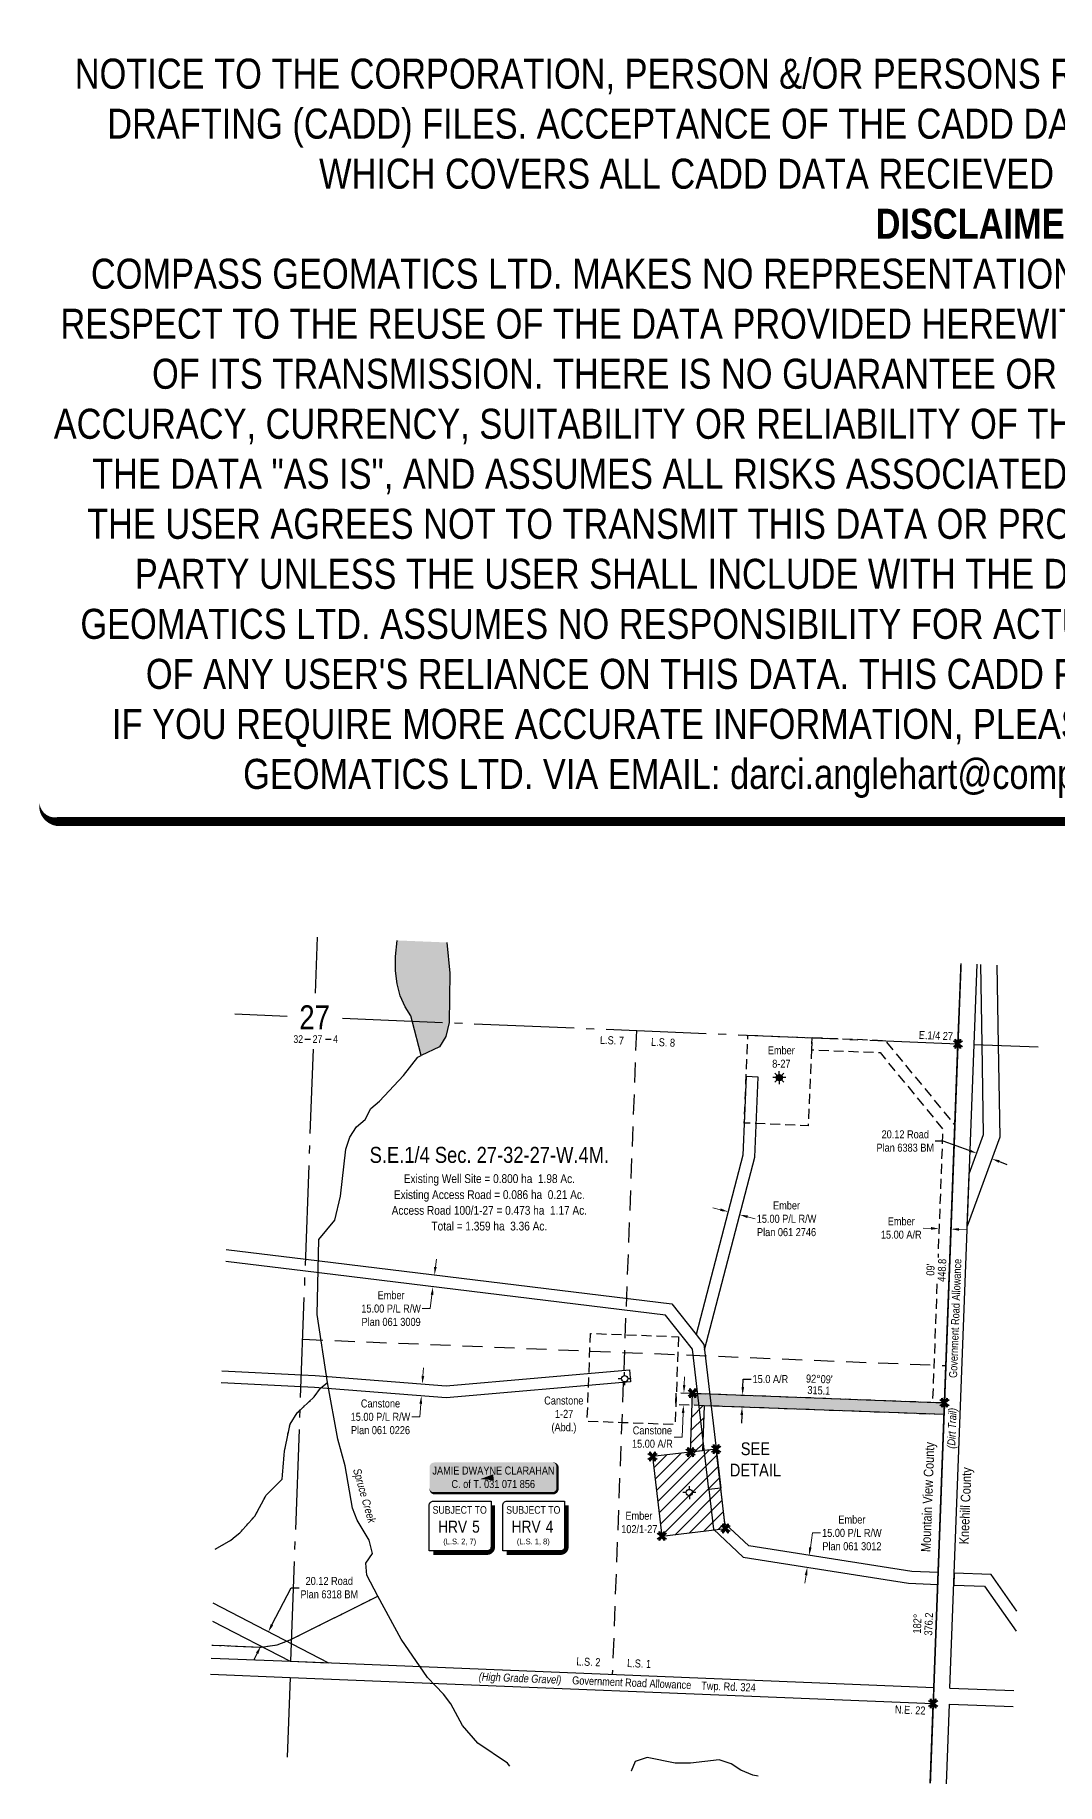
# Model space of a CAD drawing. Extents: x 309999 to 312368, y 5738313 to 5740569.
# Drawn here: x 309999 to 311277, y 5738383 to 5740569 of the extents above; entities that cross this region are included whole.
import ezdxf
from ezdxf.enums import TextEntityAlignment as Align

# ---------------------------------------------------------------- set-up
doc = ezdxf.new("R2010")
doc.units = 0
doc.header["$LTSCALE"] = 5
doc.header["$PDSIZE"] = 0.5
for name, pattern in [('BORDER2', [22.225, 6.35, -3.175, 6.35, -3.175, 0, -3.175]), ('foc-ACCESSROAD', [3.75, 2.5, -1.25]), ('foc-LSD', [8, 5, -3]), ('foc-QUARTERLINE', [33, 25, -3, 2, -3]), ('foc-WHEELTRACKS', [2, 0.4, -1.6])]:
    doc.linetypes.add(name, pattern=pattern)
doc.layers.get('Defpoints').update_dxf_attribs({"color": 9})
for name, color, linetype in [('10', 1, 'Continuous'), ('9', 3, 'Continuous'), ('AS-DRILL-T', 8, 'Continuous'), ('C-AR', 13, 'foc-ACCESSROAD'), ('C-RW', 13, 'Continuous'), ('C-SYMBOL', 7, 'Continuous'), ('C-WS', 13, 'foc-ACCESSROAD'), ('CG-NOTES', 7, 'Continuous'), ('CTW', 7, 'Continuous'), ('DETAIL-T', 7, 'Continuous'), ('F-AR', 190, 'foc-ACCESSROAD'), ('F-RW', 190, 'Continuous'), ('F-WS', 190, 'foc-ACCESSROAD'), ('L-33', 7, 'Continuous'), ('L-AREAREQUIRED', 7, 'Continuous'), ('L-AREAWORK', 5, 'Continuous'), ('L-BD', 7, 'Continuous'), ('L-BD1', 253, 'Continuous'), ('L-MON', 1, 'Continuous'), ('L-MON-T', 1, 'Continuous'), ('L-ROAD-T', 7, 'Continuous'), ('L-SEC', 7, 'Continuous'), ('L-SECLBL', 7, 'Continuous'), ('L-SECQ', 8, 'foc-QUARTERLINE'), ('L-SECTION-LSD', 7, 'foc-LSD'), ('L-TITLEDB', 4, 'Continuous'), ('L-TITLEDB-T', 4, 'Continuous'), ('P-PROPOSED', 10, 'Continuous'), ('P-PROPOSED-H', 21, 'Continuous'), ('P-TXT', 4, 'Continuous'), ('T-WATER', 160, 'Continuous'), ('T-WATER-H', 133, 'Continuous'), ('T-WATER-P3', 160, 'foc-WHEELTRACKS'), ('T-WATER-T', 170, 'Continuous')]:
    doc.layers.add(name, color=color, linetype=linetype)
doc.layers.add('AS-COUNTY', color=7, linetype='BORDER2', lineweight=60, true_color=0xcc33ff)
for name, color, linetype, lineweight in [('C-AR-T', 13, 'Continuous', 9), ('C-RW-T', 13, 'Continuous', 9), ('C-WS-T', 13, 'Continuous', 9), ('F-AR-T', 190, 'Continuous', 9), ('F-RW-T', 190, 'Continuous', 9), ('F-WS-T', 190, 'Continuous', 9), ('T-TEXT', 48, 'Continuous', 18)]:
    doc.layers.add(name, color=color, linetype=linetype, lineweight=lineweight)
doc.layers.add('DISCLAIMER', color=7, linetype='Continuous', plot=False)
doc.layers.add('P-PROPOSED-EXISTING-H', color=7, linetype='Continuous', true_color=0xffeebd)
doc.styles.add('100L', font='ARIALN.TTF', dxfattribs={"height": 11})
doc.styles.add('175L', font='ARIALN.TTF', dxfattribs={"height": 20})
doc.styles.add('240', font='ARIALN.TTF', dxfattribs={"height": 30})
doc.styles.add('80', font='ARIALN.TTF', dxfattribs={"height": 10})
doc.styles.add('80CG', font='ARIALN.TTF', dxfattribs={"height": 10})
doc.styles.add('80L', font='ARIALN.TTF', dxfattribs={"height": 10})
doc.styles.add('80LS', font='ARIALNI.TTF', dxfattribs={"height": 10})
doc.styles.add('foc-LtypeFont', font='ARIALN.TTF', dxfattribs={"height": 7.35})
doc.styles.add('HRV', font='ARIALN.TTF', dxfattribs={"height": 3})
doc.styles.add('SIMPLEX', font='ARIALN.TTF')
doc.linetypes.add('foc-TOPO-flowdirection-NOLINE', pattern='A,0,[">",foc-LtypeFont,S=0.3,R=0,X=0,Y=-0.945],-20,[">",foc-LtypeFont,S=0.3,R=0,X=0,Y=-0.945],0', length=20)
doc.dimstyles.new('Compass 5 000', dxfattribs={"dimscale": 5, "dimtxt": 9, "dimasz": 2, "dimexe": 0.2, "dimexo": 0.0625, "dimgap": 0.5, "dimtad": 0, "dimtih": 1, "dimtoh": 1, "dimzin": 0, "dimdsep": 46, "dimtxsty": '80CG', "dimcen": 0.1, "dimse1": 1, "dimse2": 1, "dimclrd": 256, "dimclrt": 256, "dimaunit": 1, "dimadec": 4, "dimazin": 0, "dimtfac": 0.06, "dimtofl": 0, "dimtmove": 0, "dimatfit": 1, "dimfxl": 0.2, "dimtolj": 1, "dimtzin": 0, "dimlwd": -1, "dimarcsym": 0})

# ---------------------------------------------------------------- blocks, each defined once
blk = doc.blocks.new('L-SECLBL')
at = {"layer": '9', "color": 7}
for p, q in [((-5.1, -27.8), (-12.3, -27.8)), ((20.7, -27.8), (13.5, -27.8))]:
    blk.add_line(p, q, dxfattribs=at)
at = {"layer": '10', "color": 2, "style": 'SIMPLEX'}
blk.add_attdef('SEC', text='', height=30, dxfattribs=at).set_placement((0, 0), align=Align.MIDDLE)
at = {"layer": '10', "color": 5, "style": '80L'}
blk.add_attdef('TWP', text='', height=9.5, dxfattribs=at).set_placement((-14.4, -27.4), align=Align.MIDDLE_RIGHT)
blk.add_attdef('RGE', text='', height=9.5, dxfattribs=at).set_placement((3.6, -27.4), align=Align.MIDDLE_CENTER)
blk.add_attdef('MER', text='', height=9.5, dxfattribs=at).set_placement((23.2, -27.4), align=Align.MIDDLE_LEFT)
blk = doc.blocks.new('HRV')
blk.add_lwpolyline([(-35.1, 31.6), (37.2, 31.6), (37.2, -25.5, -0.414214), (32.2, -30.5), (-40.1, -30.5), (-40.1, 26.6, -0.414214)], format="xyb", close=True)
at = {"const_width": 5, "flags": 128}
blk.add_lwpolyline([(-35.1, -33), (32.2, -33, 0.414214), (39.7, -25.5), (39.7, 26.6)], format="xyb", dxfattribs=at)
at = {"style": '80L'}
blk.add_text('SUBJECT TO', height=9.5, dxfattribs=at).set_placement((-2, 13.1), align=Align.BOTTOM_CENTER)
blk.add_attdef('(N.W.1/4 00)', text='', height=7.12, dxfattribs=at).set_placement((-2, -24.4), align=Align.BOTTOM_CENTER)
at = {"layer": 'CTW', "color": 3, "style": 'HRV'}
blk.add_text('HRV', height=15, dxfattribs=at).set_placement((-10.9, -0.2), align=Align.MIDDLE_CENTER)
blk.add_attdef('0', text='', height=15, dxfattribs=at).set_placement((18.3, -0.2), align=Align.MIDDLE_CENTER)
blk = doc.blocks.new('GAS')
h = blk.add_hatch(color=255)
h.dxf.hatch_style = 1
edge = h.paths.add_edge_path()
edge.add_arc((0, 0), 0.9, 0, 360)
for p, q in [((-0.81, 0), (-1.62, 0)), ((-0.57, 0.57), (-1.14, 1.14)), ((0, 0.81), (0, 1.62)), ((0.57, 0.57), (1.14, 1.14)), ((1.62, 0), (0.81, 0)), ((-0.57, -0.57), (-1.14, -1.14)), ((0, -0.81), (0, -1.62)), ((1.14, -1.14), (0.57, -0.57))]:
    blk.add_line(p, q)
blk.add_circle((0, 0), 0.8)
blk = doc.blocks.new('GABD')
for p, q in [((-0.81, 0), (-1.62, 0)), ((0, 0.81), (0, 1.62)), ((1.62, 0), (0.81, 0)), ((0, -0.81), (0, -1.62))]:
    blk.add_line(p, q)
blk.add_circle((0, 0), 0.8)
blk = doc.blocks.new('*D426')
at = {"layer": 'C-RW-T', "transparency": 16777216}
for p, q in [((310855.8, 5739101.1), (310846.1, 5739103.6)), ((310889.6, 5739092.3), (310899.3, 5739089.7))]:
    blk.add_line(p, q, dxfattribs=at)
for points in [[(310856.2, 5739102.7), (310855.3, 5739099.5), (310865.4, 5739098.6)], [(310890.1, 5739093.9), (310889.2, 5739090.6), (310880, 5739094.8)]]:
    blk.add_solid(points, dxfattribs=at)
at = {"layer": 'Defpoints', "color": 0, "transparency": 16777216}
for p in [(310864.8, 5739096.3), (310879.4, 5739092.5), (310880, 5739094.8)]:
    blk.add_point(p, dxfattribs=at)
at = {"layer": 'C-RW-T', "transparency": 16777216, "insert": (310938.4, 5739089.7), "char_height": 10, "attachment_point": 5, "style": '80CG'}
blk.add_mtext('\\A1;Ember\\P15.00 P/L R/W\\PPlan 061 2746', dxfattribs=at)
blk = doc.blocks.new('*D427')
at = {"layer": 'Defpoints', "color": 0, "transparency": 16777216}
for p in [(310470.3, 5738884.4), (310469.1, 5738869.5), (310481.9, 5738868.5)]:
    blk.add_point(p, dxfattribs=at)
at = {"layer": 'F-RW-T', "transparency": 16777216}
for p, q in [((310483.8, 5738893.4), (310484.6, 5738903.4)), ((310479.9, 5738842.2), (310469.9, 5738842.2)), ((310481.1, 5738858.5), (310479.9, 5738842.2))]:
    blk.add_line(p, q, dxfattribs=at)
for points in [[(310482.2, 5738893.5), (310485.5, 5738893.3), (310483.1, 5738883.4)], [(310479.5, 5738858.6), (310482.8, 5738858.4), (310481.9, 5738868.5)]]:
    blk.add_solid(points, dxfattribs=at)
at = {"layer": 'F-RW-T', "transparency": 16777216, "insert": (310430.8, 5738842.2), "char_height": 10, "attachment_point": 5, "style": '80CG'}
blk.add_mtext('\\A1;Canstone\\P15.00 P/L R/W\\PPlan 061 0226', dxfattribs=at)
blk = doc.blocks.new('*D428')
at = {"layer": 'C-RW-T', "transparency": 16777216}
for p, q in [((310499.5, 5739029.5), (310500.7, 5739039.4)), ((310495.2, 5738994.7), (310493.1, 5738977.5)), ((310493.1, 5738977.5), (310483.1, 5738977.5))]:
    blk.add_line(p, q, dxfattribs=at)
for points in [[(310497.8, 5739029.7), (310501.1, 5739029.3), (310498.3, 5739019.6)], [(310493.6, 5738994.9), (310496.9, 5738994.5), (310496.4, 5739004.7)]]:
    blk.add_solid(points, dxfattribs=at)
at = {"layer": 'Defpoints', "color": 0, "transparency": 16777216}
for p in [(310499.1, 5739019.5), (310496.4, 5739004.7), (310497.3, 5739004.6)]:
    blk.add_point(p, dxfattribs=at)
at = {"layer": 'C-RW-T', "transparency": 16777216, "insert": (310444.1, 5738977.5), "char_height": 10, "attachment_point": 5, "style": '80CG'}
blk.add_mtext('\\A1;Ember\\P15.00 P/L R/W\\PPlan 061 3009', dxfattribs=at)
blk = doc.blocks.new('*D429')
at = {"layer": 'C-RW-T', "transparency": 16777216}
for p, q in [((310968.2, 5738678.9), (310971, 5738697.1)), ((310971, 5738697.1), (310981, 5738697.1)), ((310962.8, 5738644.2), (310961.2, 5738634.3))]:
    blk.add_line(p, q, dxfattribs=at)
for points in [[(310966.5, 5738679.2), (310969.8, 5738678.7), (310966.6, 5738669)], [(310961.1, 5738644.5), (310964.4, 5738644), (310964.3, 5738654.1)]]:
    blk.add_solid(points, dxfattribs=at)
at = {"layer": 'Defpoints', "color": 0, "transparency": 16777216}
for p in [(310966.6, 5738669), (310990.7, 5738665.3), (310988.4, 5738650.3)]:
    blk.add_point(p, dxfattribs=at)
at = {"layer": 'C-RW-T', "transparency": 16777216, "insert": (311020.1, 5738697.1), "char_height": 10, "attachment_point": 5, "style": '80CG'}
blk.add_mtext('\\A1;Ember\\P15.00 P/L R/W\\PPlan 061 3012', dxfattribs=at)
blk = doc.blocks.new('*D430')
at = {"layer": 'Defpoints', "color": 0, "transparency": 16777216}
for p in [(310272.8, 5738582.8), (310263.5, 5738564.9), (310290.6, 5738573.5)]:
    blk.add_point(p, dxfattribs=at)
at = {"layer": 'L-TITLEDB-T', "transparency": 16777216}
for p, q in [((310295.2, 5738582.4), (310319.2, 5738628.7)), ((310319.2, 5738628.7), (310329.2, 5738628.7)), ((310276.7, 5738546.8), (310272.1, 5738537.9))]:
    blk.add_line(p, q, dxfattribs=at)
for points in [[(310293.7, 5738583.2), (310296.7, 5738581.6), (310290.6, 5738573.5)], [(310275.2, 5738547.6), (310278.2, 5738546), (310281.3, 5738555.7)]]:
    blk.add_solid(points, dxfattribs=at)
at = {"layer": 'L-TITLEDB-T', "transparency": 16777216, "insert": (310366.8, 5738628.7), "char_height": 10, "attachment_point": 5, "style": '80CG'}
blk.add_mtext('\\A1;20.12 Road\\PPlan 6318 BM', dxfattribs=at)
blk = doc.blocks.new('*D431')
at = {"layer": 'Defpoints', "color": 0, "transparency": 16777216}
for p in [(311178.9, 5739179), (311197.8, 5739172.1), (311195.1, 5739164.7)]:
    blk.add_point(p, dxfattribs=at)
at = {"layer": 'L-TITLEDB-T', "transparency": 16777216}
for p, q in [((311134.4, 5739186.9), (311124.4, 5739186.9)), ((311166.8, 5739175), (311134.4, 5739186.9)), ((311204.5, 5739161.2), (311213.8, 5739157.8))]:
    blk.add_line(p, q, dxfattribs=at)
for points in [[(311167.4, 5739176.6), (311166.2, 5739173.5), (311176.2, 5739171.6)], [(311205, 5739162.8), (311203.9, 5739159.7), (311195.1, 5739164.7)]]:
    blk.add_solid(points, dxfattribs=at)
at = {"layer": 'L-TITLEDB-T', "transparency": 16777216, "insert": (311086.8, 5739186.9), "char_height": 10, "attachment_point": 5, "style": '80CG'}
blk.add_mtext('\\A1;20.12 Road\\PPlan 6383 BM', dxfattribs=at)
blk = doc.blocks.new('*U434')
h = blk.add_hatch(color=59)
edge = h.paths.add_edge_path()
edge.add_line((-74, -20), (74, -20))
edge.add_arc((74, -14), 6, 270, 360)
edge.add_line((80, -14), (80, 12.5))
edge.add_arc((74, 12.5), 6, 0, 90)
edge.add_line((74, 18.5), (-74, 18.5))
edge.add_arc((-74, 12.5), 6, 90, 180)
edge.add_line((-80, 12.5), (-80, -14))
edge.add_arc((-74, -14), 6, 180, 270)
at = {"color": 1, "flags": 128}
blk.add_lwpolyline([(-74, -20, 3, 3, 0), (74, -20, 3, 3, 0.414214), (80, -14, 3, 3, 0), (80, 12.5, 3, 0, 0.414214), (74, 18.5, 0, 0, 0), (-74, 18.5, 0, 0, 0.414214), (-80, 12.5, 0, 0, 0), (-80, -14, 0, 3, 0.414214)], format="xyseb", close=True, dxfattribs=at)
blk.add_lwpolyline([(-16.7, -2.3, 0, 7.5, 0), (0, 0, 0, 0, 0)], format="xyseb", dxfattribs=at)
at = {"color": 1, "style": '80'}
blk.add_attdef('ENTER_TEXT_001', (-36.3, -5), '', height=10, dxfattribs=at)
blk = doc.blocks.new('*D435')
at = {"layer": 'C-AR-T', "transparency": 16777216}
for p, q in [((311119, 5739077.8), (311109, 5739078.2)), ((311154, 5739076.5), (311164, 5739076.1))]:
    blk.add_line(p, q, dxfattribs=at)
for points in [[(311119.1, 5739079.5), (311119, 5739076.1), (311129, 5739077.4)], [(311154.1, 5739078.1), (311153.9, 5739074.8), (311144, 5739076.9)]]:
    blk.add_solid(points, dxfattribs=at)
at = {"layer": 'Defpoints', "color": 0, "transparency": 16777216}
for p in [(311129, 5739077.4), (311129, 5739076.6), (311144, 5739076)]:
    blk.add_point(p, dxfattribs=at)
at = {"layer": 'C-AR-T', "transparency": 16777216, "insert": (311081.8, 5739078.2), "char_height": 10, "attachment_point": 5, "style": '80CG'}
blk.add_mtext('\\A1;Ember\\P15.00 A/R', dxfattribs=at)
blk = doc.blocks.new('TEMP')
h = blk.add_hatch(color=255)
h.dxf.hatch_style = 1
h.paths.add_polyline_path([(0, 0.25), (-0.67, 1.15), (-0.67, 0.67), (-1.15, 0.67), (-0.25, 0), (-1.15, -0.67), (-0.67, -0.67), (-0.67, -1.15), (0, -0.25), (0.67, -1.15), (0.67, -0.67), (1.15, -0.67), (0.25, 0), (1.15, 0.67), (0.67, 0.67), (0.67, 1.15)])
h.paths.add_polyline_path([(0.57, 0.85), (0.57, 0.57), (0.85, 0.57), (0.08, 0), (0.85, -0.57), (0.57, -0.57), (0.57, -0.85), (0, -0.08), (-0.57, -0.85), (-0.57, -0.57), (-0.85, -0.57), (-0.08, 0), (-0.85, 0.57), (-0.57, 0.57), (-0.57, 0.85), (0, 0.08)], flags=16)
h = blk.add_hatch(color=1)
h.dxf.hatch_style = 1
h.paths.add_polyline_path([(0, 0.08), (-0.57, 0.85), (-0.57, 0.57), (-0.85, 0.57), (-0.08, 0), (-0.85, -0.57), (-0.57, -0.57), (-0.57, -0.85), (0, -0.08), (0.57, -0.85), (0.57, -0.57), (0.85, -0.57), (0.08, 0), (0.85, 0.57), (0.57, 0.57), (0.57, 0.85)])
at = {"color": 1}
for p, q in [((-0.08, 0), (0.08, 0)), ((0, 0.08), (0, -0.08))]:
    blk.add_line(p, q, dxfattribs=at)
at = {"color": 255, "flags": 128}
blk.add_lwpolyline([(-0.25, 0), (-1.15, 0.67), (-0.67, 0.67), (-0.67, 1.15), (0, 0.25), (0.67, 1.15), (0.67, 0.67), (1.15, 0.67), (0.25, 0), (1.15, -0.67), (0.67, -0.67), (0.67, -1.15), (0, -0.25), (-0.67, -1.15), (-0.67, -0.67), (-1.15, -0.67)], close=True, dxfattribs=at)
at = {"color": 1, "flags": 128}
blk.add_lwpolyline([(-0.08, 0), (-0.85, 0.57), (-0.57, 0.57), (-0.57, 0.85), (0, 0.08), (0.57, 0.85), (0.57, 0.57), (0.85, 0.57), (0.08, 0), (0.85, -0.57), (0.57, -0.57), (0.57, -0.85), (0, -0.08), (-0.57, -0.85), (-0.57, -0.57), (-0.85, -0.57)], close=True, dxfattribs=at)
blk = doc.blocks.new('*D439')
at = {"layer": 'Defpoints', "color": 0, "transparency": 16777216}
for p in [(310928.8, 5738867.7), (310882.8, 5738854.4), (310928.2, 5738852.7)]:
    blk.add_point(p, dxfattribs=at)
at = {"layer": 'P-TXT', "transparency": 16777216}
for p, q in [((310883.8, 5738879.4), (310884.1, 5738889.4)), ((310884.1, 5738889.4), (310894.1, 5738889.4)), ((310882.4, 5738844.4), (310882.1, 5738834.4))]:
    blk.add_line(p, q, dxfattribs=at)
for points in [[(310882.1, 5738879.4), (310885.4, 5738879.3), (310883.4, 5738869.4)], [(310880.8, 5738844.5), (310884.1, 5738844.3), (310882.8, 5738854.4)]]:
    blk.add_solid(points, dxfattribs=at)
at = {"layer": 'P-TXT', "transparency": 16777216, "insert": (310918.2, 5738889.4), "char_height": 10, "attachment_point": 5, "style": '80CG'}
blk.add_mtext('\\A1;15.0 A/R', dxfattribs=at)
blk = doc.blocks.new('see_detail')
at = {"layer": 'DETAIL-T', "color": 3, "insert": (0, 0), "char_height": 16, "width": 63.636, "attachment_point": 5, "style": '80CG'}
blk.add_mtext('SEE\\PDETAIL', dxfattribs=at)
blk = doc.blocks.new('*D448')
at = {"layer": 'Defpoints', "color": 0, "transparency": 16777216}
for p in [(310807.9, 5738872.2), (310807.3, 5738857.2), (310809.5, 5738857.1)]:
    blk.add_point(p, dxfattribs=at)
at = {"layer": 'F-AR-T', "transparency": 16777216}
for p, q in [((310810.4, 5738882.1), (310810.8, 5738892.1)), ((310809.1, 5738847.1), (310808, 5738816.9)), ((310808, 5738816.9), (310798, 5738816.9))]:
    blk.add_line(p, q, dxfattribs=at)
for points in [[(310808.8, 5738882.2), (310812.1, 5738882.1), (310810.1, 5738872.1)], [(310807.5, 5738847.2), (310810.8, 5738847.1), (310809.5, 5738857.1)]]:
    blk.add_solid(points, dxfattribs=at)
at = {"layer": 'F-AR-T', "transparency": 16777216, "insert": (310770.7, 5738816.9), "char_height": 10, "attachment_point": 5, "style": '80CG'}
blk.add_mtext('\\A1;Canstone\\P15.00 A/R', dxfattribs=at)
blk = doc.blocks.new('Disclaimer_Legal')
at = {"layer": 'DISCLAIMER', "color": 254, "flags": 128}
blk.add_lwpolyline([(-3612.9, -1104.6, 37.5, 37.5, 0), (4096.1, -1104.6, 37.5, 37.5, 0.414214), (4171.1, -1029.6, 37.5, 37.5, 0), (4171.1, 2078.7, 37.5, 0, 0.414214), (4096.1, 2153.7, 0, 0, 0), (-3612.9, 2153.7, 0, 0, 0.414214), (-3687.9, 2078.7, 0, 0, 0), (-3687.9, -1029.6, 0, 37.5, 0.414214)], format="xyseb", close=True, dxfattribs=at)
at = {"layer": 'DISCLAIMER', "color": 254, "insert": (241.6, 533.9), "char_height": 125, "width": 7717.568, "attachment_point": 5, "style": '80'}
blk.add_mtext('NOTICE TO THE CORPORATION, PERSON &/OR PERSONS REGARDING THIS COMPUTER AIDED DESIGN AND DRAFTING (CADD) FILES. ACCEPTANCE OF THE CADD DATA IS BASED ON THE FOLLOWING DISCLAIMER WHICH COVERS ALL CADD DATA RECIEVED FROM COMPASS GEOMATICS LTD.\\P{\\fArial Narrow|b1|i0|c0|p34;DISCLAIMER}\\PCOMPASS GEOMATICS LTD. MAKES NO REPRESENTATION OR WARRANTIES, EXPRESS OR IMPLIED, WITH RESPECT TO THE REUSE OF THE DATA PROVIDED HEREWITH, REGARDLESS OF ITS FORMAT OR THE MEANS OF ITS TRANSMISSION. THERE IS NO GUARANTEE OR REPRESENTATION TO THE USER AS TO THE ACCURACY, CURRENCY, SUITABILITY OR RELIABILITY OF THIS DATA FOR ANY PURPOSE. THE USER ACCEPTS THE DATA "AS IS", AND ASSUMES ALL RISKS ASSOCIATED WITH ITS USE. BY ACCEPTANCE OF THIS DATA, THE USER AGREES NOT TO TRANSMIT THIS DATA OR PROVIDE ACCESS OR ANY PART OF IT TO ANOTHER PARTY UNLESS THE USER SHALL INCLUDE WITH THE DATA A COPY OF THIS DISCLAIMER. COMPASS GEOMATICS LTD. ASSUMES NO RESPONSIBILITY FOR ACTUAL OR CONSEQUENTIAL DAMAGE AS A RESULT OF ANY USER\'S RELIANCE ON THIS DATA. THIS CADD FILE IS FOR ILLUSTRATION PURPOSES ONLY.\\PIF YOU REQUIRE MORE ACCURATE INFORMATION, PLEASE CONTACT DARCI ANGLEHART AT COMPASS GEOMATICS LTD. VIA EMAIL: darci.anglehart@compassgeomatics.ca OR CELL: 506-961-7292', dxfattribs=at)

msp = doc.modelspace()

# ---------------------------------------------------------------- hatches: boundary and pattern name
at = {"layer": 'P-PROPOSED-EXISTING-H'}
h = msp.add_hatch(dxfattribs=at)
h.set_pattern_fill('ANSI31', color=256, scale=3.5, style=0)
h.set_pattern_definition([(45, (-635.606, 9.166), (-7.857724106, 7.857724106), [])])
h.paths.add_polyline_path([(310835.485, 5738856.169), (310820.495, 5738856.73), (310818.301, 5738798.111), (310833.378, 5738799.878)])
h = msp.add_hatch(dxfattribs=at)
h.set_pattern_fill('ANSI31', color=256, scale=3.5, style=0)
h.paths.add_polyline_path([(310850.421, 5738801.875), (310770.965, 5738792.565), (310782.602, 5738693.244), (310862.059, 5738702.554)])
at = {"layer": 'P-PROPOSED-H'}
msp.add_hatch(color=256, dxfattribs=at).paths.add_polyline_path([(310821.056, 5738871.72), (310820.495, 5738856.73), (311135.332, 5738844.946), (311135.893, 5738859.935)])
at = {"layer": 'T-WATER-H'}
h = msp.add_hatch(color=256, dxfattribs=at)
h.dxf.hatch_style = 1
h.paths.add_polyline_path([(310513.859, 5739435.078), (310517.564, 5739396.532), (310516.606, 5739335.191), (310512.57, 5739317.611), (310504.578, 5739304.624), (310481.6, 5739293.635), (310470.289, 5739337.14), (310468.613, 5739343.586), (310461.62, 5739354.576), (310455.626, 5739368.561), (310451.63, 5739383.546), (310449.633, 5739399.53), (310449.633, 5739417.513), (310451.613, 5739437.64)])

# ---------------------------------------------------------------- linework, layer by layer
at = {"layer": 'AS-COUNTY', "const_width": 2, "flags": 128}
msp.add_lwpolyline([(311156.519, 5739408.623), (311152.681, 5739308.429), (311121.82, 5738483.961), (311118.09, 5738384.324)], dxfattribs=at)
at = {"layer": 'C-AR', "flags": 128}
msp.add_lwpolyline([(311135.893, 5738859.935), (311148.885, 5739207.011), (311062.582, 5739312.164), (310970.121, 5739315.996), (310969.488, 5739301.009), (311055.249, 5739297.455), (311133.683, 5739201.89), (311120.904, 5738860.496)], close=True, dxfattribs=at)
at = {"layer": 'C-RW', "flags": 128}
for points in [[(310835.903, 5738925.78), (310898.767, 5739166.906), (310902.99, 5739266.933), (310888.005, 5739267.571), (310883.848, 5739169.135), (310825.415, 5738945.013), (310835.079, 5738932.797)], [(311127.391, 5738632.783), (311127.952, 5738647.773), (311094.902, 5738649.05), (310891.157, 5738680.813), (310861.314, 5738708.911), (310856.126, 5738753.138), (310841.238, 5738751.393), (310847.058, 5738701.737), (310884.26, 5738666.762), (311090.914, 5738634.193)]]:
    msp.add_lwpolyline(points, close=True, dxfattribs=at)
for points in [[(310237.843, 5739051.34), (310337.46, 5739039.182), (310795.077, 5738983.332), (310825.415, 5738945.013), (310835.079, 5738932.797), (310835.903, 5738925.78), (310856.126, 5738753.138), (310841.238, 5738751.393), (310820.672, 5738926.835), (310787.137, 5738969.184), (310336.911, 5739024.135), (310237.293, 5739036.294)], [(311226.353, 5738599.253), (311194.02, 5738645.31), (311148.055, 5738647.04), (311147.494, 5738632.047), (311186.006, 5738630.602), (311225.422, 5738574.459)]]:
    msp.add_lwpolyline(points, dxfattribs=at)
at = {"layer": 'C-WS', "flags": 128}
msp.add_lwpolyline([(310890.19, 5739319.309), (310970.121, 5739315.996), (310965.48, 5739206.094), (310885.549, 5739209.407)], close=True, dxfattribs=at)
at = {"layer": 'F-AR', "flags": 128}
msp.add_lwpolyline([(311135.332, 5738844.946), (310800.046, 5738857.496), (310800.607, 5738872.485), (311135.893, 5738859.935)], close=True, dxfattribs=at)
at = {"layer": 'F-RW', "flags": 128}
msp.add_lwpolyline([(310232.301, 5738899.625), (310332.179, 5738894.647), (310349.339, 5738893.792), (310512.743, 5738881.131), (310742.078, 5738900.826), (310743.348, 5738885.872), (310512.801, 5738866.082), (310348.381, 5738878.82), (310331.631, 5738879.657), (310231.753, 5738884.635)], dxfattribs=at)
at = {"layer": 'F-WS', "flags": 128}
msp.add_lwpolyline([(310803.223, 5738942.366), (310799.108, 5738832.443), (310734.154, 5738834.874), (310689.185, 5738836.557), (310693.3, 5738946.48), (310738.269, 5738944.797)], close=True, dxfattribs=at)
at = {"layer": 'L-SEC'}
for p, q in [((311152.681, 5739308.429), (311156.519, 5739408.623)), ((311172.783, 5739307.659), (311176.619, 5739407.795)), ((311122.572, 5738504.064), (311152.681, 5739308.429)), ((311142.676, 5738503.324), (311172.784, 5739307.677)), ((310219.191, 5738540.712), (310318.754, 5738536.673)), ((310318.754, 5738536.673), (311122.635, 5738504.062)), ((310218.457, 5738520.609), (310317.939, 5738516.572)), ((310317.939, 5738516.572), (311121.82, 5738483.961)), ((311122.56, 5738504.065), (311122.598, 5738504.063)), ((311142.676, 5738503.324), (311222.64, 5738500.379)), ((311118.09, 5738384.324), (311121.82, 5738483.961)), ((311138.191, 5738383.512), (311141.923, 5738483.209)), ((311141.923, 5738483.221), (311221.885, 5738480.276)), ((311141.923, 5738483.209), (311141.923, 5738483.221))]:
    msp.add_line(p, q, dxfattribs=at)
at = {"layer": 'L-SECQ'}
for p, q in [((310349.554, 5739371.745), (310352.136, 5739441.735)), ((310248.602, 5739345.901), (310314.043, 5739343.189)), ((310383.267, 5739340.32), (311152.681, 5739308.429)), ((310318.754, 5738536.673), (310346.974, 5739301.794)), ((311172.783, 5739307.659), (311252.839, 5739304.66)), ((310317.939, 5738516.572), (310314.271, 5738416.798))]:
    msp.add_line(p, q, dxfattribs=at)
at = {"layer": 'L-SECTION-LSD'}
for p, q in [((310750.721, 5739325.089), (310720.627, 5738520.368)), ((310333.601, 5738939.219), (311137.626, 5738906.247))]:
    msp.add_line(p, q, dxfattribs=at)
at = {"layer": 'L-TITLEDB', "flags": 128}
for points in [[(311201.222, 5739406.782), (311202.956, 5739307.012), (311204.92, 5739191.566), (311164.287, 5739080.694), (311166.724, 5739145.79), (311184.751, 5739194.982), (311182.836, 5739307.781), (311181.096, 5739407.611)], [(310220.883, 5738587.046), (310317.92, 5738536.706), (310365.228, 5738534.787), (310221.695, 5738609.28)]]:
    msp.add_lwpolyline(points, dxfattribs=at)
at = {"layer": 'P-PROPOSED', "flags": 128}
for points in [[(311135.332, 5738844.946), (310835.485, 5738856.169), (310833.378, 5738799.878), (310818.301, 5738798.111), (310821.056, 5738871.72), (311135.893, 5738859.935)], [(310850.421, 5738801.875), (310770.965, 5738792.565), (310782.602, 5738693.244), (310862.059, 5738702.554)]]:
    msp.add_lwpolyline(points, close=True, dxfattribs=at)
at = {"layer": 'T-WATER'}
msp.add_lwpolyline([(310513.859, 5739435.078), (310517.564, 5739396.532), (310516.606, 5739335.191), (310512.57, 5739317.611), (310504.578, 5739304.624), (310481.6, 5739293.635), (310470.289, 5739337.14), (310468.613, 5739343.586), (310461.62, 5739354.576), (310455.626, 5739368.561), (310451.63, 5739383.546), (310449.633, 5739399.53), (310449.633, 5739417.513), (310451.613, 5739437.64)], dxfattribs=at)
at = {"layer": 'T-WATER', "flags": 128}
for points in [[(310592.454, 5738405.56), (310589.485, 5738409.519), (310552.522, 5738434.495), (310533.541, 5738456.473), (310518.556, 5738483.448), (310509.565, 5738495.435), (310489.585, 5738516.416), (310456.618, 5738564.368), (310427.628, 5738618.305), (310413.661, 5738644.288), (310412.663, 5738659.274), (310420.655, 5738671.262), (310416.659, 5738688.244), (310401.674, 5738713.219), (310395.68, 5738728.205), (310386.689, 5738781.152), (310377.698, 5738814.118), (310364.438, 5738885.203), (310351.725, 5738969.964), (310353.724, 5739063.868), (310373.704, 5739087.845), (310380.698, 5739117.815), (310387.691, 5739176.755), (310392.686, 5739191.739), (310400.679, 5739204.726), (310411.668, 5739213.718), (310418.661, 5739227.703), (310429.65, 5739236.693), (310459.621, 5739268.661), (310477.603, 5739291.637), (310481.599, 5739293.635)], [(310902.992, 5738393.014), (310896.182, 5738394.528), (310881.197, 5738400.521), (310869.208, 5738408.513), (310854.223, 5738413.509), (310818.259, 5738409.514), (310799.278, 5738409.514), (310764.312, 5738416.508), (310749.327, 5738411.513), (310744.332, 5738399.525), (310744.355, 5738399.423)]]:
    msp.add_lwpolyline(points, dxfattribs=at)
at = {"layer": 'T-WATER', "linetype": 'foc-TOPO-flowdirection-NOLINE', "flags": 128}
for points in [[(310592.454, 5738405.56), (310589.485, 5738409.519), (310552.522, 5738434.495), (310533.541, 5738456.473), (310518.556, 5738483.448), (310509.565, 5738495.435), (310489.585, 5738516.416), (310456.618, 5738564.368), (310427.628, 5738618.305), (310413.661, 5738644.288), (310412.663, 5738659.274), (310420.655, 5738671.262), (310416.659, 5738688.244), (310401.674, 5738713.219), (310395.68, 5738728.205), (310386.689, 5738781.152), (310377.698, 5738814.118), (310364.438, 5738885.203), (310351.725, 5738969.964), (310353.724, 5739063.868), (310373.704, 5739087.845), (310380.698, 5739117.815), (310387.691, 5739176.755), (310392.686, 5739191.739), (310400.679, 5739204.726), (310411.668, 5739213.718), (310418.661, 5739227.703), (310429.65, 5739236.693), (310459.621, 5739268.661), (310477.603, 5739291.637), (310481.599, 5739293.635)], [(310902.992, 5738393.014), (310896.182, 5738394.528), (310881.197, 5738400.521), (310869.208, 5738408.513), (310854.223, 5738413.509), (310818.259, 5738409.514), (310799.278, 5738409.514), (310764.312, 5738416.508), (310749.327, 5738411.513), (310744.332, 5738399.525), (310744.355, 5738399.423)]]:
    msp.add_lwpolyline(points, dxfattribs=at)
at = {"layer": 'T-WATER-P3', "flags": 128}
for points in [[(310224.163, 5738676.843), (310243.83, 5738688.248), (310249.082, 5738692.546), (310254.819, 5738697.239), (310273.8, 5738718.218), (310287.787, 5738744.191), (310307.767, 5738764.17), (310310.765, 5738799.136), (310317.758, 5738833.102), (310326.749, 5738847.087), (310347.728, 5738867.066), (310355.721, 5738878.055), (310364.438, 5738885.203)], [(310219.786, 5738557.003), (310235.93, 5738556.32), (310243.929, 5738555.983), (310251.93, 5738555.645), (310281.791, 5738554.382), (310301.772, 5738557.379), (310317.756, 5738563.372), (310427.628, 5738618.305)]]:
    msp.add_lwpolyline(points, dxfattribs=at)
at = {"layer": 'T-WATER-P3', "linetype": 'foc-TOPO-flowdirection-NOLINE', "flags": 128}
for points in [[(310224.163, 5738676.843), (310243.83, 5738688.248), (310249.082, 5738692.546), (310254.819, 5738697.239), (310273.8, 5738718.218), (310287.787, 5738744.191), (310307.767, 5738764.17), (310310.765, 5738799.136), (310317.758, 5738833.102), (310326.749, 5738847.087), (310347.728, 5738867.066), (310355.721, 5738878.055), (310364.438, 5738885.203)], [(310219.786, 5738557.003), (310235.93, 5738556.32), (310243.929, 5738555.983), (310251.93, 5738555.645), (310281.791, 5738554.382), (310301.772, 5738557.379), (310317.756, 5738563.372), (310427.628, 5738618.305)]]:
    msp.add_lwpolyline(points, dxfattribs=at)

# ---------------------------------------------------------------- block references
at = {"layer": 'AS-DRILL-T', "xscale": 5, "yscale": 5, "zscale": 5}
for name, p in [('GAS', (310929.341, 5739266.158)), ('GABD', (310735.991, 5738889.844)), ('GABD', (310816.925, 5738747.616))]:
    msp.add_blockref(name, p, dxfattribs=at)
at = {"layer": 'CG-NOTES'}
msp.add_blockref('see_detail', (310899.488, 5738789.002), dxfattribs=at)
ref = msp.add_blockref('*U434', (310572.117, 5738766.692), dxfattribs=at)
ref.add_attrib('ENTER_TEXT_001', 'JAMIE DWAYNE CLARAHAN', (310495.726, 5738770.114), dxfattribs={"layer": '0', "color": 1, "height": 10, "style": '80'})
ref.add_attrib('ENTER_TEXT_002', 'C. of T. 031 071 856', (310519.539, 5738753.27), dxfattribs={"layer": '0', "color": 1, "height": 10, "style": '80'})
for p, values in [((310531.861, 5738705.177), {'(N.W.1/4 00)': '(L.S. 2, 7)', '0': '5'}), ((310623.846, 5738705.177), {'(N.W.1/4 00)': '(L.S. 1, 8)', '0': '4'})]:
    msp.add_blockref('HRV', p, dxfattribs=at).add_auto_attribs(values)
at = {"layer": 'DISCLAIMER', "xscale": 0.3, "yscale": 0.3, "zscale": 0.3}
msp.add_blockref('Disclaimer_Legal', (311110.89, 5739917.531), dxfattribs=at)
at = {"layer": 'L-MON', "xscale": 5, "yscale": 5, "zscale": 5}
for p in [(311152.681, 5739308.429), (310821.056, 5738871.72), (311135.893, 5738859.935), (310770.965, 5738792.565), (310818.301, 5738798.111), (310850.421, 5738801.875), (310862.059, 5738702.554), (310782.602, 5738693.244), (311121.82, 5738483.961)]:
    msp.add_blockref('TEMP', p, dxfattribs=at)
at = {"layer": 'L-SECLBL'}
msp.add_blockref('L-SECLBL', (310348.448, 5739341.763), dxfattribs=at).add_auto_attribs({'SEC': '27', 'TWP': '32', 'RGE': '27', 'MER': '4'})

# ---------------------------------------------------------------- texts
at = {"layer": 'C-SYMBOL', "color": 3, "style": '175L'}
msp.add_text('S.E.1/4 Sec. 27-32-27-W.4M.', height=20, dxfattribs=at).set_placement((310566.893, 5739153.621), align=Align.BOTTOM_CENTER)
at = {"layer": 'C-WS-T', "char_height": 10, "attachment_point": 1, "style": '80L'}
for s, width, insert in [('\\pi0.50362;Ember\\P\\pi6.02544;8-27', 33.98813, (310914.46, 5739305.264)), ('\\pi5.90266;Ember\\P\\pi0.66392;102/1-27', 44.78622, (310731.096, 5738723.565))]:
    msp.add_mtext_dynamic_manual_height_columns(s, width=width, gutter_width=50, heights=[0], dxfattribs=dict(at, insert=insert))
at = {"layer": 'F-WS-T', "insert": (310635.127, 5738867.614), "char_height": 10, "attachment_point": 1, "style": '80L'}
msp.add_mtext_dynamic_manual_height_columns('\\pi0.32285;Canstone\\P\\pi13.74031;1-27\\P\\pi9.41221;(Abd.)', width=48.64025, gutter_width=50, heights=[0], dxfattribs=at)
at = {"layer": 'L-33', "color": 200, "linetype": 'Continuous', "true_color": 0xcc33ff, "char_height": 12, "attachment_point": 5, "rotation": 87.856336, "style": '240'}
for s, width, insert in [('Mountain View County', 137.53883, (311116.617, 5738741.929)), ('Kneehill County', 96.28371, (311163.624, 5738730.976))]:
    msp.add_mtext_dynamic_manual_height_columns(s, width=width, gutter_width=45, heights=[0], dxfattribs=dict(at, insert=insert))
at = {"layer": 'L-AREAREQUIRED', "color": 5, "style": '100L'}
msp.add_text('Existing Well Site = 0.800 ha  1.98 Ac.', height=11, dxfattribs=at).set_placement((310566.893, 5739131.121), align=Align.BOTTOM_CENTER)
at = {"layer": 'L-AREAWORK', "color": 5, "style": '100L'}
for s, p in [('Existing Access Road = 0.086 ha  0.21 Ac.', (310566.893, 5739111.121)), ('Access Road 100/1-27 = 0.473 ha  1.17 Ac.', (310566.893, 5739091.485)), ('Total = 1.359 ha  3.36 Ac.', (310566.893, 5739071.848))]:
    msp.add_text(s, height=11, dxfattribs=at).set_placement(p, align=Align.BOTTOM_CENTER)
at = {"layer": 'L-BD', "style": '80L'}
for s, p in [("09'", (311118.347, 5739026.126)), ('376.2', (311116.029, 5738583.219)), ('182°', (311101.789, 5738583.752))]:
    msp.add_text(s, height=10, rotation=87.856336, dxfattribs=at).set_placement(p, align=Align.MIDDLE_CENTER)
at = {"layer": 'L-BD1', "style": '80L'}
for s, p in [("92°09'", (310979.363, 5738889.561)), ('315.1', (310978.83, 5738875.321))]:
    msp.add_text(s, height=10, rotation=357.856336, dxfattribs=at).set_placement(p, align=Align.MIDDLE_CENTER)
at = {"layer": 'L-MON-T', "char_height": 10, "attachment_point": 1, "style": '80L'}
for s, width, insert, rotation in [('\\pi0.50362;E.1/4 27', 42.24188, (311103.512, 5739324.621), 357.626573), ('N.E. 22', 37.69891, (311074.12, 5738481.59), 357.676972)]:
    msp.add_mtext_dynamic_manual_height_columns(s, width=width, gutter_width=50, heights=[0], dxfattribs=dict(at, insert=insert, rotation=rotation))
at = {"layer": 'L-ROAD-T', "style": '80L'}
for s, rotation, p in [('Government Road Allowance', 87.856336, (311149.273, 5738965.32)), ('Government Road Allowance', 357.676972, (310744.891, 5738509.998)), ('Twp. Rd. 324', 357.676972, (310865.826, 5738505.092))]:
    msp.add_text(s, height=10, rotation=rotation, dxfattribs=at).set_placement(p, align=Align.MIDDLE_CENTER)
at = {"layer": 'T-TEXT', "style": '80LS'}
for s, rotation, p in [('(Dirt Trail)', 87.856336, (311145.082, 5738827.954)), ('(High Grade Gravel)', 357.676972, (310605.298, 5738515.661))]:
    msp.add_text(s, height=10, rotation=rotation, dxfattribs=at).set_placement(p, align=Align.MIDDLE_CENTER)
at = {"layer": 'T-WATER-T', "insert": (310409.453, 5738743.287), "char_height": 10, "attachment_point": 5, "rotation": 286.086688, "style": '240'}
msp.add_mtext_dynamic_manual_height_columns('{\\fArial Narrow|b0|i1|c0|p34;Spruce Creek}', width=70.74802, gutter_width=45, heights=[0], dxfattribs=at)

# ---------------------------------------------------------------- dimensions: what is measured, and where the dimension line sits
at = {"layer": 'C-AR-T'}
dim = msp.add_aligned_dim(p1=(311143.982, 5739076.037), p2=(311128.993, 5739076.598), distance=-0.817, text='Ember\\P15.00 A/R', dimstyle='Compass 5 000', dxfattribs=at)
dim.commit()
dim.dimension.update_dxf_attribs({"geometry": '*D435', "text_midpoint": (311081.756, 5739078.162)})
at = {"layer": 'C-RW-T', "color": 4}
dim = msp.add_aligned_dim(p1=(310864.848, 5739096.261), p2=(310879.363, 5739092.477), distance=2.372, text='Ember\\P15.00 P/L R/W\\PPlan 061 2746', dimstyle='Compass 5 000', dxfattribs=at)
dim.commit()
dim.dimension.update_dxf_attribs({"geometry": '*D426', "text_midpoint": (310938.397, 5739089.727)})
for base, p1, p2, angle, text, picture, middle in [((310496.448, 5739004.663), (310499.126, 5739019.451), (310497.309, 5739004.558), 263.041351, 'Ember\\P15.00 P/L R/W\\PPlan 061 3009', '*D428', (310444.051, 5738977.501)), ((310966.627, 5738669.048), (310988.411, 5738650.348), (310990.74, 5738665.288), 81.13915, 'Ember\\P15.00 P/L R/W\\PPlan 061 3012', '*D429', (311020.083, 5738697.1))]:
    dim = msp.add_linear_dim(base=base, p1=p1, p2=p2, angle=angle, text=text, dimstyle='Compass 5 000', dxfattribs=at)
    dim.commit()
    dim.dimension.update_dxf_attribs({"geometry": picture, "text_midpoint": middle, "dimtype": 161})
at = {"layer": 'F-AR-T'}
dim = msp.add_linear_dim(base=(310809.493, 5738857.142), p1=(310807.863, 5738872.214), p2=(310807.302, 5738857.224), angle=267.856336, text='Canstone\\P15.00 A/R', dimstyle='Compass 5 000', dxfattribs=at)
dim.commit()
dim.dimension.update_dxf_attribs({"geometry": '*D448', "text_midpoint": (310770.703, 5738816.861), "dimtype": 161})
at = {"layer": 'F-RW-T', "color": 4}
dim = msp.add_linear_dim(base=(310481.91, 5738868.475), p1=(310470.279, 5738884.421), p2=(310469.12, 5738869.466), angle=265.570011, text='Canstone\\P15.00 P/L R/W\\PPlan 061 0226', dimstyle='Compass 5 000', dxfattribs=at)
dim.commit()
dim.dimension.update_dxf_attribs({"geometry": '*D427', "text_midpoint": (310430.79, 5738842.173), "dimtype": 161})
at = {"layer": 'L-TITLEDB-T'}
for base, p1, p2, angle, text, picture, middle in [((311195.062, 5739164.666), (311178.9, 5739179.016), (311197.784, 5739172.096), 339.872993, '20.12 Road\\PPlan 6383 BM', '*D431', (311086.762, 5739186.909)), ((310290.586, 5738573.526), (310263.498, 5738564.939), (310272.757, 5738582.779), 62.570856, '20.12 Road\\PPlan 6318 BM', '*D430', (310366.832, 5738628.708))]:
    dim = msp.add_linear_dim(base=base, p1=p1, p2=p2, angle=angle, text=text, dimstyle='Compass 5 000', dxfattribs=at)
    dim.commit()
    dim.dimension.update_dxf_attribs({"geometry": picture, "text_midpoint": middle, "dimtype": 161})
at = {"layer": 'P-TXT'}
dim = msp.add_linear_dim(base=(310882.822, 5738854.397), p1=(310928.806, 5738867.687), p2=(310928.245, 5738852.697), angle=267.856336, text='15.0 A/R', dimstyle='Compass 5 000', dxfattribs=at)
dim.commit()
dim.dimension.update_dxf_attribs({"geometry": '*D439', "text_midpoint": (310918.227, 5738889.373), "dimtype": 161})

# ---------------------------------------------------------------- next in the draw order: texts
at = {"layer": 'L-BD', "insert": (311127.584, 5739025.586), "char_height": 10, "width": 28.25143, "attachment_point": 2, "rotation": 87.856336, "style": '80L', "bg_fill": 3, "box_fill_scale": 1.15, "bg_fill_color": 256, "bg_fill_true_color": 256, "bg_fill_transparency": 0}
msp.add_mtext('448.8', dxfattribs=at)
at = {"layer": 'L-SECTION-LSD', "char_height": 10, "attachment_point": 1, "style": '100L', "bg_fill": 3, "box_fill_scale": 1.5, "bg_fill_color": 256, "bg_fill_transparency": 0}
for s, width, insert, rotation in [('\\pi2.2993;L.S. 7', 30.88047, (310703.093, 5739318.528), 357.626573), ('L.S. 8', 30.40114, (310769.312, 5739315.919), 357.626573), ('\\pi2.14046;L.S. 2', 30.65342, (310673.831, 5738541.718), 357.676972), ('L.S. 1', 29.99119, (310739.342, 5738539.544), 357.676972)]:
    msp.add_mtext_dynamic_manual_height_columns(s, width=width, gutter_width=55, heights=[0], dxfattribs=dict(at, insert=insert, rotation=rotation))

doc.saveas('drawing.dxf')
